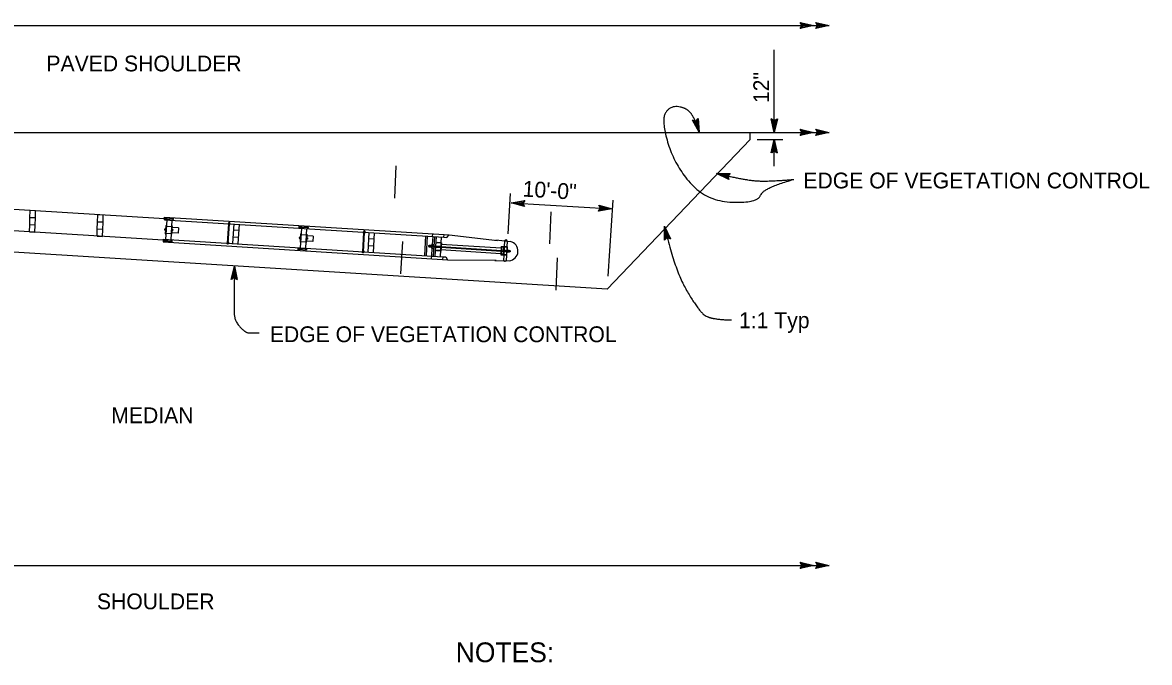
# Model space of a CAD drawing. Extents: x -893 to 867, y -474 to 712.
# Drawn here: x 66.9 to 565.4, y 27.6 to 310.8 of the extents above; entities that cross this region are included whole.
import ezdxf

# ---------------------------------------------------------------- set-up
doc = ezdxf.new("R2010")
doc.units = 0
for name, color, linetype in [('56 Stage 3 Anno', 7, 'Continuous'), ('57 Undefined', 7, 'Continuous'), ('60 Nongeo Data', 7, 'Continuous')]:
    doc.layers.add(name, color=color, linetype=linetype)

msp = doc.modelspace()

# ---------------------------------------------------------------- linework, layer by layer
at = {"layer": '56 Stage 3 Anno'}
for p, q in [((410.98, 310.77), (410.98, 310.77)), ((416.98, 309.43), (416.98, 309.43)), ((417.8, 310.77), (417.8, 310.77)), ((423.8, 309.43), (423.8, 309.43)), ((410.98, 308.1), (410.98, 308.1)), ((417.8, 308.1), (417.8, 308.1)), ((399.48, 262.18), (399.48, 298.65)), ((363.27, 267.58), (363.27, 267.58)), ((365.82, 268.34), (365.82, 268.34)), ((398.15, 268.18), (398.15, 268.18)), ((400.82, 268.18), (400.82, 268.18)), ((366.27, 262.21), (366.27, 262.21)), ((388.8, 259.05), (388.8, 262.18)), ((399.48, 262.18), (399.48, 262.18)), ((410.98, 263.52), (410.98, 263.52)), ((410.98, 260.85), (410.98, 260.85)), ((416.98, 262.18), (416.98, 262.18)), ((417.8, 263.52), (417.8, 263.52)), ((417.8, 260.85), (417.8, 260.85)), ((423.8, 262.18), (423.8, 262.18)), ((391.96, 259.05), (403.25, 259.05)), ((399.48, 247.25), (399.48, 259.05)), ((399.48, 259.05), (399.48, 259.05)), ((398.14, 253.05), (398.14, 253.05)), ((400.81, 253.05), (400.81, 253.05)), ((373.84, 243.98), (373.84, 243.98)), ((379.39, 241.34), (379.39, 241.34)), ((379.98, 243.94), (379.98, 243.94)), ((283.02, 231.06), (283.02, 231.06)), ((288.93, 229.35), (288.93, 229.35)), ((289.09, 232.02), (289.09, 232.02)), ((321.82, 230.02), (321.82, 230.02)), ((321.66, 227.36), (321.66, 227.36)), ((327.73, 228.32), (327.73, 228.32)), ((350.87, 220.65), (350.87, 220.65)), ((350.9, 214.5), (350.9, 214.5)), ((353.5, 215.09), (353.5, 215.09)), ((160.68, 203.02), (160.68, 203.02)), ((159.24, 197.04), (159.24, 197.04)), ((161.91, 197), (161.91, 197)), ((410.98, 71.93), (410.98, 71.93)), ((416.98, 70.59), (416.98, 70.59)), ((417.8, 71.93), (417.8, 71.93)), ((423.8, 70.59), (423.8, 70.59)), ((410.98, 69.26), (410.98, 69.26)), ((417.8, 69.26), (417.8, 69.26))]:
    msp.add_line(p, q, dxfattribs=at)
for points in [[(410.98, 310.77), (416.98, 309.43), (410.98, 308.1), (411.19, 308.45), (415.59, 309.42), (411.19, 310.41), (411.4, 310.06), (414.22, 309.43), (411.41, 308.8), (411.62, 309.16), (412.83, 309.43), (411.61, 309.7), (411.78, 309.43), (410.98, 308.1), (411.78, 309.43)], [(417.8, 310.77), (423.8, 309.43), (417.8, 308.1), (418.01, 308.45), (422.41, 309.42), (418.01, 310.41), (418.22, 310.06), (421.04, 309.43), (418.22, 308.8), (418.44, 309.16), (419.65, 309.43), (418.43, 309.7), (418.6, 309.43), (417.8, 308.1), (418.6, 309.43)], [(365.82, 268.34), (366.27, 262.21), (363.27, 267.58), (363.67, 267.47), (365.86, 263.54), (365.55, 268.04), (365.27, 267.73), (365.47, 264.86), (364.07, 267.37), (364.47, 267.27), (365.08, 266.18), (364.99, 267.43), (364.77, 267.19), (363.27, 267.58), (364.77, 267.19)], [(400.82, 268.18), (399.48, 262.18), (398.15, 268.18), (398.5, 267.97), (399.47, 263.57), (400.46, 267.97), (400.11, 267.76), (399.48, 264.94), (398.86, 267.76), (399.21, 267.54), (399.48, 266.33), (399.75, 267.55), (399.48, 267.38), (398.15, 268.18), (399.48, 267.38)], [(410.98, 263.52), (416.98, 262.18), (410.98, 260.85), (411.19, 261.21), (415.59, 262.18), (411.19, 263.17), (411.4, 262.81), (414.22, 262.18), (411.41, 261.56), (411.62, 261.92), (412.83, 262.19), (411.61, 262.46), (411.78, 262.18), (410.98, 260.85), (411.78, 262.18)], [(417.8, 263.52), (423.8, 262.18), (417.8, 260.85), (418.01, 261.21), (422.41, 262.18), (418.01, 263.17), (418.22, 262.81), (421.04, 262.18), (418.22, 261.56), (418.44, 261.92), (419.65, 262.19), (418.43, 262.46), (418.6, 262.18), (417.8, 260.85), (418.6, 262.18)], [(398.14, 253.05), (399.48, 259.05), (400.81, 253.05), (400.45, 253.26), (399.48, 257.66), (398.49, 253.26), (398.85, 253.47), (399.48, 256.29), (400.1, 253.48), (399.74, 253.69), (399.47, 254.91), (399.2, 253.69), (399.48, 253.85), (400.81, 253.05), (399.48, 253.85)], [(379.39, 241.34), (373.84, 243.98), (379.98, 243.94), (379.7, 243.64), (375.19, 243.67), (379.26, 241.73), (379.13, 242.12), (376.53, 243.36), (379.41, 243.34), (379.12, 243.04), (377.88, 243.05), (379.01, 242.52), (378.91, 242.82), (379.98, 243.94), (378.91, 242.82)], [(288.93, 229.35), (283.02, 231.06), (289.09, 232.02), (288.86, 231.68), (284.41, 230.98), (288.74, 229.72), (288.55, 230.09), (285.78, 230.89), (288.62, 231.34), (288.39, 230.99), (287.16, 230.8), (288.36, 230.45), (288.21, 230.74), (289.09, 232.02), (288.21, 230.74)], [(321.82, 230.02), (327.73, 228.32), (321.66, 227.36), (321.89, 227.7), (326.34, 228.4), (322.01, 229.65), (322.2, 229.29), (324.97, 228.49), (322.13, 228.04), (322.36, 228.38), (323.59, 228.57), (322.39, 228.92), (322.54, 228.63), (321.66, 227.36), (322.54, 228.63)], [(350.9, 214.5), (350.87, 220.65), (353.51, 215.09), (353.11, 215.22), (351.19, 219.29), (351.2, 214.79), (351.5, 215.07), (351.49, 217.95), (352.72, 215.35), (352.33, 215.48), (351.79, 216.61), (351.8, 215.36), (352.03, 215.58), (353.51, 215.09), (352.03, 215.58)], [(159.24, 197.04), (160.68, 203.02), (161.91, 197), (161.56, 197.22), (160.66, 201.63), (159.6, 197.25), (159.95, 197.45), (160.63, 200.26), (161.21, 197.43), (160.85, 197.65), (160.61, 198.87), (160.31, 197.66), (160.59, 197.82), (161.91, 197), (160.59, 197.82)], [(410.98, 71.93), (416.98, 70.59), (410.98, 69.26), (411.19, 69.62), (415.59, 70.59), (411.19, 71.58), (411.4, 71.22), (414.22, 70.59), (411.41, 69.97), (411.62, 70.32), (412.83, 70.59), (411.61, 70.87), (411.78, 70.59), (410.98, 69.26), (411.78, 70.59)], [(417.8, 71.93), (423.8, 70.59), (417.8, 69.26), (418.01, 69.62), (422.41, 70.59), (418.01, 71.58), (418.22, 71.22), (421.04, 70.59), (418.22, 69.97), (418.44, 70.32), (419.65, 70.59), (418.43, 70.87), (418.6, 70.59), (417.8, 69.26), (418.6, 70.59)]]:
    msp.add_lwpolyline(points, close=True, dxfattribs=at)
for points in [[(366.27, 262.21), (364.57, 267.86), (360.9, 272.94), (353.56, 274.07), (349.33, 267.86), (355.25, 247.81), (369.37, 231.72), (392.24, 230.87), (394.5, 237.65), (408.05, 241.32)], [(373.84, 243.98), (386.81, 241.02), (396.74, 240.38), (408.05, 241.32)], [(350.87, 220.65), (355.23, 201.56), (366.02, 183.09), (371.41, 179.36), (380.54, 179.15)], [(160.68, 203.02), (160.36, 184.23), (160.68, 178.82), (165.46, 173.4), (169.28, 173.4), (171.51, 173.4)]]:
    msp.add_open_spline(points, degree=2, dxfattribs=at)
at = {"layer": '60 Nongeo Data'}
for p, q in [((-236.97, 309.43), (423.8, 309.43)), ((-236.97, 262.18), (423.8, 262.18)), ((325.55, 192.84), (388.8, 259.05)), ((129.68, 223.88), (-236.97, 246.75)), ((232.04, 247.3), (231.43, 233.05)), ((129.11, 214.45), (-236.97, 237.29)), ((282.63, 235.09), (281.54, 217.32)), ((283.02, 231.06), (327.73, 228.32)), ((327.97, 232.24), (325.9, 198.54)), ((325.55, 192.84), (-237.17, 227.94)), ((70.06, 221.28), (70.19, 224.42)), ((70.18, 224.42), (70.32, 227.57)), ((72.57, 224.32), (70.19, 224.42)), ((72.7, 227.47), (70.32, 227.57)), ((72.57, 224.32), (72.7, 227.47)), ((100.1, 222.5), (100.24, 225.65)), ((102.62, 225.55), (100.24, 225.65)), ((102.49, 222.4), (102.62, 225.55)), ((129.69, 223.52), (129.76, 224.7)), ((129.75, 224.7), (253.4, 216.98)), ((300.67, 227.05), (300.05, 212.81)), ((69.92, 218.13), (70.06, 221.28)), ((72.44, 221.18), (70.06, 221.28)), ((72.31, 218.03), (72.44, 221.18)), ((72.44, 221.18), (72.57, 224.32)), ((99.98, 219.36), (100.11, 222.5)), ((102.49, 222.4), (100.11, 222.5)), ((102.36, 219.26), (102.49, 222.4)), ((129.68, 223.52), (253.33, 215.8)), ((129.83, 219.42), (129.8, 218.84)), ((130.18, 219.4), (129.83, 219.42)), ((130.03, 223.81), (130.07, 224.34)), ((133.72, 223.57), (130.03, 223.81)), ((130.28, 220.93), (130.05, 217.28)), ((133.75, 224.1), (130.07, 224.34)), ((130.71, 223.45), (130.17, 214.81)), ((130.28, 220.93), (130.53, 220.91)), ((130.52, 220.66), (132.8, 220.52)), ((132.97, 223.26), (132.43, 214.67)), ((132.82, 220.77), (133.07, 220.75)), ((133.01, 219.91), (132.89, 217.95)), ((133.07, 220.75), (133.01, 219.91)), ((135.92, 219.93), (133.02, 220.11)), ((133.72, 223.57), (133.75, 224.1)), ((135.92, 219.93), (135.77, 217.57)), ((157.61, 213.19), (158.15, 221.71)), ((157.86, 221.73), (157.87, 221.85)), ((157.86, 221.73), (158.3, 221.7)), ((157.91, 213.17), (158.46, 221.69)), ((157.99, 221.36), (158.01, 221.71)), ((158.57, 221.33), (157.99, 221.36)), ((158.04, 222.21), (158.02, 221.85)), ((158.63, 222.17), (158.04, 222.21)), ((158.19, 222.32), (158.16, 221.84)), ((158.49, 222.3), (158.19, 222.32)), ((158.3, 221.7), (158.75, 221.67)), ((158.49, 222.3), (158.46, 221.82)), ((158.6, 221.68), (158.57, 221.33)), ((158.6, 221.81), (158.63, 222.17)), ((158.75, 221.67), (158.75, 221.8)), ((160.35, 221.7), (159.8, 213.05)), ((162.71, 221.55), (162.16, 212.9)), ((189.26, 219.8), (189.34, 220.98)), ((189.61, 220.09), (189.64, 220.62)), ((193.29, 219.86), (189.61, 220.09)), ((193.33, 220.39), (189.64, 220.62)), ((190.29, 219.74), (189.74, 211.09)), ((192.57, 219.59), (192.03, 210.95)), ((193.29, 219.86), (193.33, 220.39)), ((69.92, 218.13), (72.31, 218.03)), ((99.85, 216.21), (99.98, 219.36)), ((99.85, 216.21), (102.23, 216.11)), ((102.36, 219.26), (99.98, 219.36)), ((102.23, 216.11), (102.36, 219.26)), ((129.14, 214.87), (129.07, 213.7)), ((129.14, 214.87), (252.79, 207.16)), ((129.41, 213.99), (129.45, 214.51)), ((133.13, 214.28), (129.45, 214.51)), ((129.69, 219.29), (129.68, 218.99)), ((129.68, 218.99), (130.16, 218.95)), ((129.69, 219.29), (130.17, 219.26)), ((129.8, 218.84), (130.15, 218.81)), ((130.05, 217.28), (130.3, 217.27)), ((130.32, 217.52), (132.6, 217.37)), ((132.59, 217.12), (132.84, 217.11)), ((132.89, 217.95), (132.84, 217.11)), ((135.77, 217.57), (132.88, 217.75)), ((132.93, 218.64), (132.97, 219.22)), ((133.29, 218.62), (132.93, 218.64)), ((133.3, 218.76), (132.94, 218.78)), ((133.32, 219.06), (132.96, 219.08)), ((132.97, 219.22), (133.33, 219.2)), ((133.33, 219.2), (133.29, 218.62)), ((162.33, 215.66), (159.97, 215.8)), ((162.53, 218.8), (160.17, 218.95)), ((189.29, 215.62), (189.28, 215.31)), ((189.28, 215.31), (189.76, 215.28)), ((189.29, 215.62), (189.77, 215.58)), ((189.43, 215.75), (189.4, 215.16)), ((189.4, 215.16), (189.75, 215.14)), ((189.78, 215.73), (189.43, 215.75)), ((189.88, 217.26), (189.65, 213.61)), ((189.88, 217.26), (190.13, 217.24)), ((190.12, 216.99), (192.4, 216.84)), ((192.42, 217.09), (192.67, 217.08)), ((192.61, 216.24), (192.49, 214.27)), ((192.53, 214.96), (192.57, 215.55)), ((192.89, 214.94), (192.53, 214.96)), ((192.9, 215.08), (192.54, 215.11)), ((192.92, 215.38), (192.56, 215.41)), ((192.57, 215.55), (192.93, 215.53)), ((192.67, 217.08), (192.61, 216.24)), ((195.52, 216.25), (192.62, 216.43)), ((192.93, 215.53), (192.89, 214.94)), ((195.52, 216.25), (195.37, 213.89)), ((217.39, 209.37), (217.93, 217.89)), ((217.64, 217.9), (217.65, 218.03)), ((217.64, 217.9), (218.08, 217.88)), ((217.69, 209.35), (218.23, 217.87)), ((217.76, 217.54), (217.79, 217.89)), ((218.35, 217.5), (217.76, 217.54)), ((217.82, 218.38), (217.79, 218.02)), ((218.4, 218.35), (217.82, 218.38)), ((217.97, 218.5), (217.94, 218.02)), ((218.27, 218.48), (217.97, 218.5)), ((218.08, 217.88), (218.52, 217.85)), ((218.27, 218.48), (218.24, 218)), ((218.37, 217.85), (218.35, 217.5)), ((218.38, 217.99), (218.4, 218.35)), ((218.52, 217.85), (218.53, 217.98)), ((220.12, 217.88), (219.58, 209.23)), ((222.31, 214.98), (219.95, 215.12)), ((222.48, 217.73), (221.94, 209.08)), ((245.2, 216.32), (244.65, 207.68)), ((245.97, 216.27), (245.43, 207.63)), ((248.35, 216.12), (248.13, 212.58)), ((248.3, 216.12), (248.38, 217.3)), ((249.13, 216.07), (248.58, 207.42)), ((249.88, 216.02), (249.33, 207.38)), ((252.16, 215.88), (251.61, 207.23)), ((253.33, 215.8), (253.4, 216.98)), ((253.33, 215.8), (254.67, 215.72)), ((253.4, 216.98), (255.58, 216.85)), ((254.67, 215.72), (255.58, 216.85)), ((255.58, 216.85), (277.04, 214.37)), ((276.34, 214.56), (282.71, 213.89)), ((280.54, 214.63), (280.52, 214.27)), ((280.54, 214.63), (281, 214.6)), ((280.67, 214.75), (280.64, 214.27)), ((280.67, 214.75), (280.9, 214.74)), ((280.9, 214.74), (280.87, 214.25)), ((281, 214.6), (280.98, 214.25)), ((129.07, 213.7), (252.71, 205.98)), ((133.1, 213.75), (129.41, 213.99)), ((133.1, 213.75), (133.13, 214.28)), ((157.33, 213.34), (157.32, 213.21)), ((157.33, 213.34), (157.77, 213.32)), ((157.45, 212.85), (157.47, 213.2)), ((158.04, 212.81), (157.45, 212.85)), ((157.5, 213.69), (157.48, 213.34)), ((158.09, 213.65), (157.5, 213.69)), ((157.58, 212.71), (157.61, 213.19)), ((157.89, 212.69), (157.58, 212.71)), ((157.77, 213.32), (158.21, 213.29)), ((157.89, 212.69), (157.91, 213.17)), ((158.06, 213.16), (158.04, 212.81)), ((158.06, 213.3), (158.09, 213.65)), ((158.21, 213.29), (158.21, 213.16)), ((188.72, 211.16), (188.64, 209.98)), ((188.99, 210.27), (189.02, 210.8)), ((192.67, 210.04), (188.99, 210.27)), ((192.71, 210.57), (189.02, 210.8)), ((189.65, 213.61), (189.9, 213.59)), ((189.92, 213.85), (192.2, 213.7)), ((192.19, 213.45), (192.44, 213.43)), ((192.49, 214.27), (192.44, 213.43)), ((195.37, 213.89), (192.48, 214.08)), ((192.67, 210.04), (192.71, 210.57)), ((217.11, 209.52), (217.1, 209.39)), ((217.11, 209.52), (217.55, 209.5)), ((217.28, 209.87), (217.25, 209.52)), ((217.87, 209.83), (217.28, 209.87)), ((217.55, 209.5), (217.99, 209.46)), ((217.85, 209.48), (217.87, 209.83)), ((217.99, 209.46), (217.99, 209.33)), ((222.11, 211.83), (219.75, 211.98)), ((234.93, 213.83), (234.03, 199.61)), ((246.59, 211.64), (246.61, 212.05)), ((246.59, 211.64), (247.23, 211.6)), ((246.61, 212.05), (247.25, 212.01)), ((246.75, 211.44), (246.8, 212.23)), ((247.22, 211.41), (246.75, 211.44)), ((246.8, 212.23), (247.26, 212.2)), ((247.06, 211.61), (247.7, 211.57)), ((247.08, 212.02), (247.72, 211.98)), ((247.22, 211.41), (247.26, 212.2)), ((247.68, 211.38), (247.22, 211.41)), ((247.26, 212.2), (247.73, 212.16)), ((247.67, 211.18), (247.74, 212.36)), ((247.67, 211.18), (247.87, 211.17)), ((247.74, 212.36), (247.94, 212.35)), ((248.02, 210.92), (247.8, 207.47)), ((247.97, 212.59), (247.86, 210.93)), ((247.86, 210.93), (248.8, 210.87)), ((247.97, 212.59), (248.9, 212.54)), ((248.11, 212.44), (248.02, 211.07)), ((248.02, 211.07), (248.81, 211.01)), ((248.84, 211.55), (248.05, 211.6)), ((248.86, 211.85), (248.07, 211.9)), ((248.11, 212.44), (248.89, 212.39)), ((248.37, 211.88), (248.42, 211.58)), ((248.76, 211.85), (248.81, 211.56)), ((248.84, 211.55), (249.62, 211.5)), ((248.86, 211.85), (249.65, 211.8)), ((249.15, 211.83), (249.2, 211.53)), ((251.78, 209.89), (249.5, 210.03)), ((249.55, 211.8), (249.6, 211.51)), ((249.57, 211.31), (251.86, 211.17)), ((249.58, 211.41), (251.87, 211.27)), ((249.62, 212), (251.91, 211.85)), ((249.62, 211.9), (251.9, 211.75)), ((249.62, 211.5), (251.98, 211.36)), ((249.65, 211.8), (252, 211.65)), ((251.99, 213.13), (249.7, 213.27)), ((249.94, 211.78), (249.99, 211.48)), ((250.04, 209.74), (250.05, 210)), ((251.96, 209.63), (250.04, 209.74)), ((250.26, 213.24), (250.28, 213.49)), ((252.19, 213.36), (250.28, 213.49)), ((250.33, 211.76), (250.38, 211.45)), ((250.73, 211.73), (250.77, 211.43)), ((251.12, 211.7), (251.17, 211.41)), ((251.51, 211.68), (251.56, 211.38)), ((251.91, 211.65), (251.95, 211.36)), ((252.19, 213.36), (251.96, 209.63)), ((251.98, 211.36), (281.06, 209.52)), ((252, 211.65), (281.08, 209.81)), ((252, 210.28), (278.48, 208.6)), ((252.16, 212.71), (278.63, 211.04)), ((252.3, 211.63), (252.34, 211.33)), ((252.69, 211.61), (252.74, 211.31)), ((253.08, 211.58), (253.13, 211.28)), ((253.48, 211.56), (253.53, 211.25)), ((253.87, 211.53), (253.92, 211.23)), ((254.26, 211.5), (254.31, 211.21)), ((254.65, 211.48), (254.7, 211.18)), ((255.05, 211.45), (255.09, 211.16)), ((255.44, 211.43), (255.49, 211.13)), ((255.83, 211.41), (255.88, 211.11)), ((256.23, 211.38), (256.27, 211.09)), ((256.62, 211.36), (256.67, 211.06)), ((257.01, 211.33), (257.06, 211.03)), ((257.41, 211.3), (257.46, 211.01)), ((257.8, 211.28), (257.85, 210.98)), ((258.19, 211.26), (258.24, 210.96)), ((258.58, 211.23), (258.63, 210.93)), ((258.98, 211.21), (259.03, 210.91)), ((259.37, 211.18), (259.42, 210.89)), ((259.77, 211.16), (259.81, 210.86)), ((260.16, 211.13), (260.2, 210.83)), ((260.55, 211.1), (260.6, 210.81)), ((260.94, 211.08), (260.99, 210.79)), ((261.33, 211.06), (261.39, 210.76)), ((261.73, 211.03), (261.78, 210.73)), ((262.12, 211.01), (262.17, 210.71)), ((262.51, 210.99), (262.57, 210.69)), ((262.91, 210.96), (262.96, 210.66)), ((263.3, 210.94), (263.35, 210.63)), ((263.69, 210.91), (263.74, 210.61)), ((264.08, 210.88), (264.14, 210.58)), ((264.48, 210.86), (264.53, 210.56)), ((264.87, 210.83), (264.92, 210.54)), ((265.27, 210.81), (265.31, 210.51)), ((265.66, 210.79), (265.71, 210.49)), ((266.05, 210.76), (266.1, 210.46)), ((266.44, 210.73), (266.49, 210.44)), ((266.84, 210.71), (266.88, 210.41)), ((267.23, 210.68), (267.28, 210.39)), ((267.62, 210.66), (267.67, 210.36)), ((268.01, 210.64), (268.06, 210.34)), ((268.41, 210.61), (268.46, 210.31)), ((268.8, 210.59), (268.85, 210.28)), ((269.2, 210.56), (269.24, 210.26)), ((269.59, 210.53), (269.63, 210.24)), ((269.98, 210.51), (270.03, 210.21)), ((270.37, 210.48), (270.42, 210.19)), ((270.77, 210.46), (270.82, 210.16)), ((271.16, 210.44), (271.21, 210.14)), ((271.55, 210.41), (271.6, 210.11)), ((271.94, 210.39), (271.99, 210.09)), ((272.34, 210.36), (272.39, 210.06)), ((272.73, 210.34), (272.78, 210.04)), ((273.12, 210.31), (273.17, 210.01)), ((273.52, 210.29), (273.56, 209.99)), ((273.91, 210.26), (273.96, 209.96)), ((274.31, 210.24), (274.35, 209.94)), ((274.7, 210.21), (274.74, 209.91)), ((275.09, 210.19), (275.14, 209.89)), ((275.48, 210.16), (275.53, 209.86)), ((275.87, 210.14), (275.92, 209.84)), ((276.27, 210.12), (276.31, 209.82)), ((276.66, 210.09), (276.71, 209.79)), ((277.07, 210.06), (277.11, 209.76)), ((277.46, 210.04), (277.51, 209.74)), ((277.85, 210.01), (277.9, 209.72)), ((278.23, 209.99), (278.28, 209.69)), ((278.67, 211.69), (278.44, 207.96)), ((278.63, 209.96), (278.67, 209.67)), ((278.85, 211.42), (278.65, 208.2)), ((278.67, 211.69), (280.01, 211.6)), ((279.8, 211.36), (278.85, 211.42)), ((279.02, 209.94), (279.07, 209.64)), ((279.41, 209.91), (279.46, 209.62)), ((279.59, 207.88), (279.82, 211.61)), ((279.99, 211.35), (279.79, 208.12)), ((279.8, 209.89), (279.85, 209.59)), ((279.88, 209.56), (280.14, 209.54)), ((279.88, 209.46), (280.14, 209.44)), ((279.91, 210.02), (280.17, 210)), ((279.91, 209.92), (280.16, 209.9)), ((281.17, 211.27), (279.99, 211.35)), ((280.17, 214.11), (280.01, 211.6)), ((281.19, 211.53), (280.01, 211.6)), ((280.18, 214.29), (280.17, 214.11)), ((280.17, 214.11), (281.34, 214.03)), ((281.36, 214.22), (280.18, 214.29)), ((280.2, 209.86), (280.24, 209.57)), ((280.29, 209.53), (280.48, 209.52)), ((280.29, 209.43), (280.48, 209.42)), ((280.31, 209.89), (280.51, 209.88)), ((280.32, 209.99), (280.52, 209.98)), ((280.59, 209.84), (280.63, 209.54)), ((280.71, 209.51), (280.81, 209.5)), ((280.71, 209.41), (280.81, 209.4)), ((280.73, 209.86), (280.84, 209.86)), ((280.74, 209.96), (280.84, 209.96)), ((280.95, 209.49), (281.06, 209.49)), ((281.17, 211.27), (280.97, 208.05)), ((280.97, 209.95), (281.09, 209.94)), ((280.97, 209.85), (281.08, 209.84)), ((280.98, 209.82), (281.03, 209.52)), ((281.17, 207.79), (281.4, 211.51)), ((281.34, 214.03), (281.19, 211.53)), ((281.19, 211.53), (281.4, 211.51)), ((281.52, 210.23), (281.33, 210.24)), ((281.36, 214.22), (281.34, 214.03)), ((281.52, 210.23), (281.45, 209.05)), ((282.58, 209.37), (281.47, 209.43)), ((282.6, 209.77), (281.5, 209.84)), ((281.51, 210.03), (281.98, 210)), ((281.98, 210), (281.93, 209.21)), ((281.98, 210), (282.45, 209.97)), ((282.45, 209.97), (282.39, 209.19)), ((282.6, 209.77), (282.58, 209.37)), ((217.22, 209.02), (217.25, 209.37)), ((217.81, 208.99), (217.22, 209.02)), ((217.36, 208.88), (217.39, 209.37)), ((217.66, 208.87), (217.36, 208.88)), ((217.66, 208.87), (217.69, 209.35)), ((217.84, 209.34), (217.81, 208.99)), ((247.76, 207.48), (247.68, 206.3)), ((252.79, 207.16), (252.71, 205.98)), ((252.71, 205.98), (254.88, 205.84)), ((252.79, 207.16), (254.12, 207.08)), ((254.12, 207.08), (254.88, 205.84)), ((254.88, 205.84), (276.48, 205.59)), ((275.77, 205.49), (282.17, 205.36)), ((278.44, 207.96), (279.77, 207.87)), ((279.6, 208.14), (278.65, 208.2)), ((279.61, 205.29), (279.62, 205.46)), ((280.18, 205.25), (279.61, 205.29)), ((279.77, 207.87), (279.62, 205.46)), ((279.62, 205.46), (280.8, 205.39)), ((280.95, 207.8), (279.77, 207.87)), ((280.97, 208.05), (279.79, 208.12)), ((280.79, 205.22), (280.18, 205.25)), ((280.79, 205.22), (280.8, 205.39)), ((280.95, 207.8), (280.8, 205.39)), ((280.94, 209.39), (281.05, 209.38)), ((280.95, 207.8), (281.17, 207.79)), ((281.45, 209.05), (281.25, 209.05)), ((281.93, 209.21), (281.46, 209.24)), ((282.39, 209.19), (281.93, 209.21)), ((303.45, 206.65), (302.83, 192.41)), ((-236.97, 70.59), (423.8, 70.59))]:
    msp.add_line(p, q, dxfattribs=at)
for points in [[(130.19, 224.06), (130.32, 224.26), (130.55, 224.24), (130.65, 224.03), (130.52, 223.84), (130.29, 223.86)], [(133.14, 223.88), (133.26, 224.07), (133.5, 224.05), (133.6, 223.85), (133.47, 223.65), (133.24, 223.67)], [(189.77, 220.35), (189.89, 220.54), (190.12, 220.53), (190.22, 220.32), (190.1, 220.13), (189.87, 220.14)], [(192.71, 220.16), (192.84, 220.36), (193.07, 220.34), (193.17, 220.13), (193.05, 219.94), (192.81, 219.96)], [(129.57, 214.24), (129.7, 214.43), (129.93, 214.42), (130.03, 214.21), (129.91, 214.02), (129.67, 214.03)], [(132.51, 214.05), (132.64, 214.25), (132.87, 214.23), (132.98, 214.02), (132.85, 213.83), (132.62, 213.84)], [(189.14, 210.53), (189.27, 210.72), (189.5, 210.7), (189.6, 210.5), (189.48, 210.3), (189.25, 210.32)], [(192.09, 210.34), (192.22, 210.53), (192.45, 210.51), (192.55, 210.31), (192.42, 210.12), (192.19, 210.13)]]:
    msp.add_lwpolyline(points, close=True, dxfattribs=at)
for centre, radius, start, end in [((281.74, 209.67), 4.33, 275.7431, 77.0146), ((280.19, 205.37), 0.283, 199.6446, 333.1131)]:
    msp.add_arc(centre, radius, start, end, dxfattribs=at)

# ---------------------------------------------------------------- texts
at = {"layer": '57 Undefined'}
for s, height, p in [('PAVED SHOULDER', 7, (77.46, 289.14)), ('EDGE OF VEGETATION CONTROL', 7, (412.33, 237.37)), ('1:1 Typ', 7, (383.85, 175.53)), ('EDGE OF VEGETATION CONTROL', 7, (176.29, 169.34)), ('MEDIAN', 7, (106.14, 133.48)), ('SHOULDER', 7, (99.81, 51.15)), ('NOTES:', 8.75, (258.55, 27.74))]:
    msp.add_text(s, height=height, dxfattribs=at).set_placement(p)
for s, rotation, p in [('12"', 90, (397.2, 275.13)), ('10\'-0"', 356.4919, (287.97, 233.8))]:
    msp.add_text(s, height=7, rotation=rotation, dxfattribs=at).set_placement(p)

doc.saveas('drawing.dxf')
